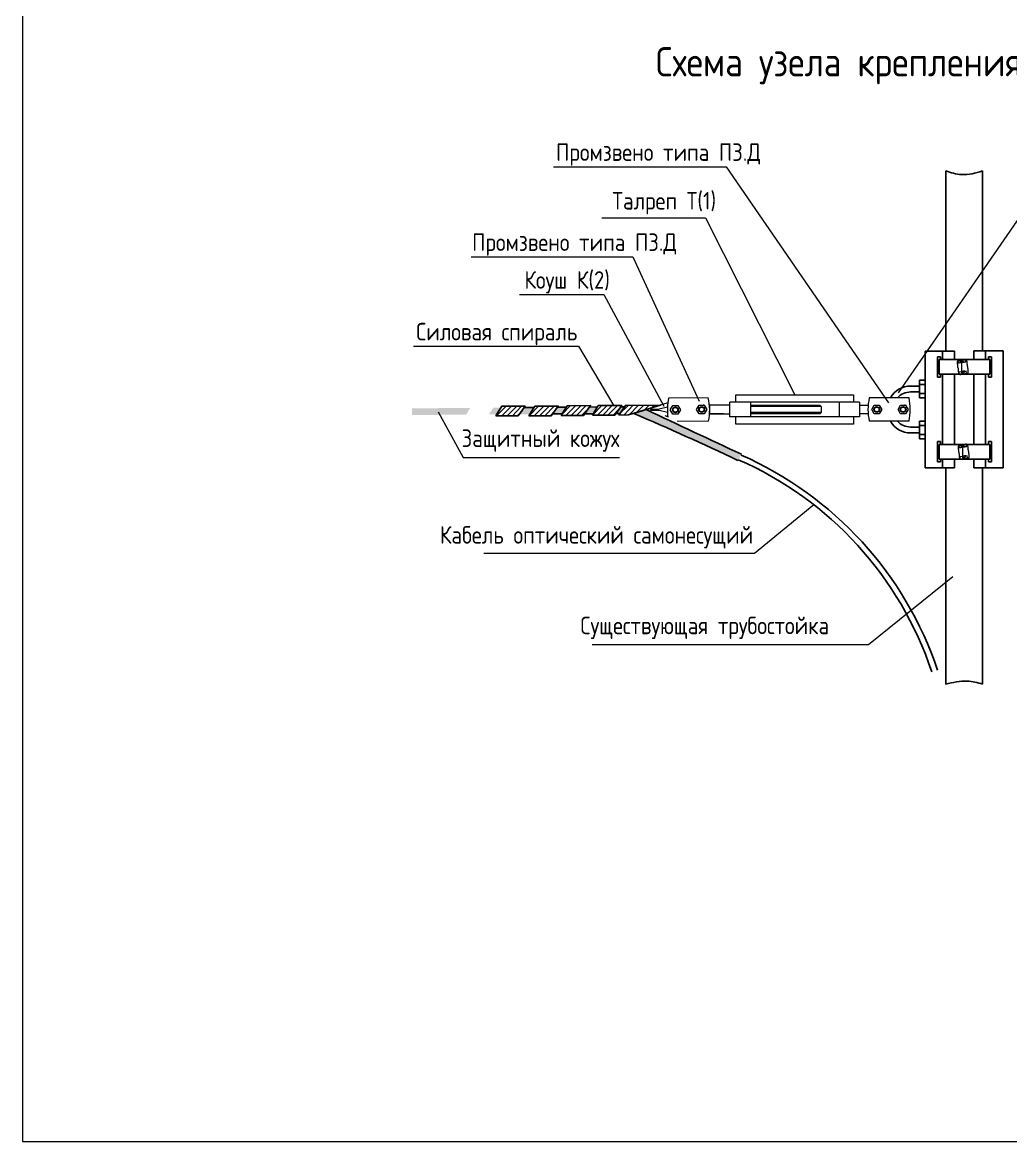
# Model space of a CAD drawing. Header units: millimetres. Extents: x -2983 to 1969, y -817 to 3427.
# Drawn here: x -2387.2 to -2252, y 2658 to 2811.1 of the extents above; entities that cross this region are included whole.
import ezdxf
from ezdxf.enums import TextEntityAlignment as Align

# ---------------------------------------------------------------- set-up
doc = ezdxf.new("R2010")
doc.units = ezdxf.units.MM
doc.layers.add('ВЭ', color=1, linetype='Continuous')
doc.styles.add('мой', font='GOST_Common.ttf', dxfattribs={"width": 0.9, "height": 3})
pattern_1 = [(45.43067765710001, (-2612.615390467131, 2720.823371389998), (-0.3619001626589191, 0.3565000312306409), [])]

# ---------------------------------------------------------------- blocks, each defined once
blk = doc.blocks.new('*U3')
at = {"layer": 'ВЭ', "color": 250, "linetype": 'ByBlock', "lineweight": 18}
blk.add_lwpolyline([(-105, -148.5), (105, -148.5), (105, 148.5), (-105, 148.5), (-105, -148.5)], dxfattribs=at)
blk = doc.blocks.new('*U4')
at = {"layer": 'Defpoints', "color": 0, "linetype": 'ByBlock', "lineweight": -2, "transparency": 16777216}
blk.add_blockref('*U3', (0, 0), dxfattribs=at)

msp = doc.modelspace()

# ---------------------------------------------------------------- hatches: boundary and pattern name
h = msp.add_hatch(color=8)
h.paths.add_polyline_path([(-2333.868602633042, 2757.393786877008), (-2326.466816851919, 2757.449425247322), (-2325.902967070752, 2758.366857260042), (-2333.875466616349, 2758.306928900162)])
h.paths.add_polyline_path([(-2317.725162226946, 2757.515135257253), (-2317.161312445781, 2758.432567269973), (-2318.446953208969, 2758.422903256586), (-2319.112263214928, 2757.504708579055)])
h.paths.add_polyline_path([(-2313.316401354589, 2757.548275404415), (-2312.752551573422, 2758.465707417135), (-2313.975415589744, 2758.456515289316), (-2314.640725595703, 2757.538320611785)])
h.paths.add_polyline_path([(-2322.196699846171, 2757.481523224524), (-2321.632850065006, 2758.398955237243), (-2322.717070214715, 2758.390805279385), (-2323.382380220674, 2757.472610601853)])
h.paths.add_polyline_path([(-2309.056496631288, 2757.580296617066), (-2308.492646850121, 2758.497728629786), (-2309.568779075417, 2758.489639467923), (-2310.234089081378, 2757.571444790391)])
h.paths.add_polyline_path([(-2305.439413164707, 2757.607485816446), (-2304.800843383354, 2758.525479490792), (-2305.309343421256, 2758.521657154636), (-2305.974653427217, 2757.603462477104)])
h = msp.add_hatch()
h.set_pattern_fill('ANSI31', color=256, scale=0.16, angle=0.4306776570999999, style=0)
h.set_pattern_definition([(45.43067765710001, (-2617.086928086356, 2720.789759357268), (-0.3619001626589191, 0.3565000312306409), [])])
h.paths.add_polyline_path([(-2322.34400013092, 2757.241853012305), (-2319.286068999018, 2757.264839128054), (-2318.325498042989, 2758.590523592914), (-2321.529916893785, 2758.566436345872)])
h = msp.add_hatch()
h.set_pattern_fill('ANSI31', color=256, scale=0.16, angle=0.4306776570999999, style=0)
h.set_pattern_definition(pattern_1)
h.paths.add_polyline_path([(-2317.872462511695, 2757.275465045036), (-2314.814531379793, 2757.298451160784), (-2313.853960423764, 2758.624135625644), (-2317.058379274559, 2758.600048378602)])
h = msp.add_hatch()
h.set_pattern_fill('ANSI31', color=256, scale=0.16, angle=0.4306776570999999, style=0)
h.set_pattern_definition(pattern_1)
h.paths.add_polyline_path([(-2313.451895842391, 2757.32781423761), (-2310.39396471049, 2757.350800353358), (-2309.433393754459, 2758.676484818219), (-2312.637812605256, 2758.652397571177)])
h = msp.add_hatch()
h.set_pattern_fill('ANSI31', color=256, scale=0.16, angle=0.4306776570999999, style=0)
h.set_pattern_definition(pattern_1)
h.paths.add_polyline_path([(-2309.189384338623, 2757.36407690593), (-2306.13145320672, 2757.387063021678), (-2305.170882250691, 2758.712747486539), (-2308.375301101488, 2758.688660239497)])
h = msp.add_hatch()
h.set_pattern_fill('ANSI31', color=256, scale=0.16, angle=0.4306776570999999, style=0)
h.set_pattern_definition(pattern_1)
h.paths.add_polyline_path([(-2305.439413164707, 2757.607485816446), (-2303.527515055782, 2757.621857334095), (-2300.486008228842, 2758.557913609162), (-2304.800843383354, 2758.525479490792)])
h.paths.add_polyline_path([(-2300.486008228842, 2758.557913609162), (-2299.853024218733, 2758.752721212233), (-2304.667947261815, 2758.716527990864), (-2304.800843383354, 2758.525479490792)])
h.paths.add_polyline_path([(-2305.589910827476, 2757.391133733306), (-2304.244335178059, 2757.401248270321), (-2303.527515055782, 2757.621857334095), (-2305.439413164707, 2757.607485816446)])
h = msp.add_hatch(color=8)
edge = h.paths.add_edge_path()
edge.add_arc((-2467.829536009409, 2375.194368589987), 416.2282285436303, 64.60143450348693, 66.75022699707768, ccw=False)
edge.add_line((-2289.304039010008, 2751.192487146031), (-2288.779430234622, 2752.033515319309))
edge.add_arc((-1842.971961342021, 3720.047245938239), 1065.736778940844, 244.4977462287653, 245.2721156489759, ccw=False)
edge.add_line((-2301.821308356354, 2758.146960705032), (-2303.527515055784, 2757.621857334093))

# ---------------------------------------------------------------- linework, layer by layer
at = {"lineweight": 15}
for p, q in [((-2245.775804595099, 2791.723102582812), (-2267.362744726816, 2760.429644165345)), ((-2314.522036291141, 2791.361274511452), (-2290.886502281482, 2791.361274511452)), ((-2290.886502281482, 2791.361274511452), (-2268.671208950002, 2759.055186133196)), ((-2307.902449651031, 2784.384303206371), (-2293.694364657601, 2784.384303206371)), ((-2293.694364657601, 2784.384303206371), (-2281.510021361685, 2760.152402147475)), ((-2325.77502188929, 2779.041718386321), (-2303.669269337558, 2779.041718386321)), ((-2303.669269337558, 2779.041718386321), (-2294.591500354564, 2759.302820327394)), ((-2319.143456918485, 2773.877637562527), (-2307.641466246284, 2773.877637562527)), ((-2307.641466246284, 2773.877637562527), (-2299.433681392859, 2758.614835415188)), ((-2333.658866217361, 2766.80243772009), (-2311.087518767675, 2766.80243772009)), ((-2311.087518767675, 2766.80243772009), (-2306.235603179858, 2758.664441194698))]:
    msp.add_line(p, q, dxfattribs=at)
for p, q in [((-2260.848885694076, 2790.784513798168), (-2260.848885694076, 2766.152402147475)), ((-2255.803761831389, 2790.784513798168), (-2255.803761831389, 2766.170832585786)), ((-2255.803761831389, 2783.140085531707), (-2255.803761831389, 2782.740085531707)), ((-2255.803761831389, 2780.740085531707), (-2255.803761831389, 2780.340085531707)), ((-2255.803761831389, 2771.140085531707), (-2255.803761831389, 2771.540085531707)), ((-2255.803761831389, 2768.740085531707), (-2255.803761831389, 2769.140085531707)), ((-2259.648885694077, 2766.152402147475), (-2263.648885694077, 2766.152402147475)), ((-2263.648885694077, 2766.152402147475), (-2263.648885694077, 2750.152402147475)), ((-2261.58240699456, 2765.370832585786), (-2261.98240699456, 2765.370832585786)), ((-2261.98240699456, 2765.370832585786), (-2261.98240699456, 2762.570832585786)), ((-2261.58240699456, 2765.370832585786), (-2261.58240699456, 2764.970832585786)), ((-2261.297320722223, 2764.970832585786), (-2261.297320722223, 2766.170832585786)), ((-2259.648885694077, 2764.952402147475), (-2259.648885694077, 2766.152402147475)), ((-2257.00376183139, 2764.970832585786), (-2257.00376183139, 2766.170832585786)), ((-2257.00376183139, 2766.170832585786), (-2253.00376183139, 2766.170832585786)), ((-2255.40376183139, 2764.970832585786), (-2255.40376183139, 2766.170832585786)), ((-2254.60376183139, 2765.370832585786), (-2255.00376183139, 2765.370832585786)), ((-2255.00376183139, 2765.370832585786), (-2255.00376183139, 2764.970832585786)), ((-2254.60376183139, 2765.370832585786), (-2254.60376183139, 2762.570832585786)), ((-2253.00376183139, 2766.170832585786), (-2253.00376183139, 2750.170832585786)), ((-2254.803761831389, 2764.970832585786), (-2261.760067932381, 2764.970832585786)), ((-2261.760067932381, 2764.970832585786), (-2261.760067932381, 2762.970832585786)), ((-2254.803761831389, 2762.970832585786), (-2254.803761831389, 2764.970832585786)), ((-2261.98240699456, 2762.570832585786), (-2261.58240699456, 2762.570832585786)), ((-2254.803761831389, 2762.970832585786), (-2261.760067932381, 2762.970832585786)), ((-2261.58240699456, 2762.970832585786), (-2261.58240699456, 2762.570832585786)), ((-2261.297320722223, 2753.370832585786), (-2261.297320722223, 2762.970832585786)), ((-2259.648885694077, 2753.352402147475), (-2259.648885694077, 2762.952402147475)), ((-2257.00376183139, 2753.370832585786), (-2257.00376183139, 2762.970832585786)), ((-2255.40376183139, 2753.370832585786), (-2255.40376183139, 2762.970832585786)), ((-2255.00376183139, 2762.970832585786), (-2255.00376183139, 2762.570832585786)), ((-2255.00376183139, 2762.570832585786), (-2254.60376183139, 2762.570832585786)), ((-2264.448885694076, 2761.352402147475), (-2265.648885694077, 2761.352402147475)), ((-2264.448885694076, 2759.752402147475), (-2264.448885694076, 2762.152402147475)), ((-2264.448885694076, 2762.152402147475), (-2263.648885694077, 2762.152402147475)), ((-2264.448885694076, 2761.552402147475), (-2263.648885694077, 2761.552402147475)), ((-2264.448885694076, 2760.552402147475), (-2265.648885694077, 2760.552402147475)), ((-2264.448885694076, 2760.352402147475), (-2263.648885694077, 2760.352402147475)), ((-2264.448885694076, 2759.752402147475), (-2263.648885694077, 2759.752402147475)), ((-2318.446953208969, 2758.422903256586), (-2317.161312445781, 2758.432567269973)), ((-2313.975415589744, 2758.456515289316), (-2312.752551573422, 2758.465707417135)), ((-2309.568779075417, 2758.489639467923), (-2308.492646850121, 2758.497728629786)), ((-2305.309343421256, 2758.521657154636), (-2304.800843383354, 2758.525479490792)), ((-2303.527515055782, 2757.621857334095), (-2301.821308356352, 2758.146960705034)), ((-2313.316401354589, 2757.548275404415), (-2314.640725595703, 2757.538320611785)), ((-2309.056496631288, 2757.580296617066), (-2310.234089081378, 2757.571444790391)), ((-2305.974653427217, 2757.603462477104), (-2305.439413164707, 2757.607485816446)), ((-2264.448885694076, 2754.152402147475), (-2264.448885694076, 2756.552402147475)), ((-2264.448885694076, 2756.552402147475), (-2263.648885694077, 2756.552402147475)), ((-2264.448885694076, 2755.752402147475), (-2265.648885694077, 2755.752402147475)), ((-2264.448885694076, 2754.952402147475), (-2265.648885694077, 2754.952402147475)), ((-2264.448885694076, 2755.952402147475), (-2263.648885694077, 2755.952402147475)), ((-2264.448885694076, 2754.752402147475), (-2263.648885694077, 2754.752402147475)), ((-2264.448885694076, 2754.152402147475), (-2263.648885694077, 2754.152402147475)), ((-2261.98240699456, 2750.970832585786), (-2261.98240699456, 2753.770832585786)), ((-2261.98240699456, 2753.770832585786), (-2261.58240699456, 2753.770832585786)), ((-2254.803761831389, 2753.370832585786), (-2261.740041568025, 2753.370832585786)), ((-2261.740041568025, 2753.370832585786), (-2261.740041568025, 2751.370832585786)), ((-2261.58240699456, 2753.370832585786), (-2261.58240699456, 2753.770832585786)), ((-2255.00376183139, 2753.370832585786), (-2255.00376183139, 2753.770832585786)), ((-2255.00376183139, 2753.770832585786), (-2254.60376183139, 2753.770832585786)), ((-2254.803761831389, 2753.370832585786), (-2254.803761831389, 2751.370832585786)), ((-2254.60376183139, 2750.970832585786), (-2254.60376183139, 2753.770832585786)), ((-2263.648885694077, 2750.152402147475), (-2259.648885694077, 2750.152402147475)), ((-2261.58240699456, 2750.970832585786), (-2261.98240699456, 2750.970832585786)), ((-2254.803761831389, 2751.370832585786), (-2261.740041568025, 2751.370832585786)), ((-2261.58240699456, 2750.970832585786), (-2261.58240699456, 2751.370832585786)), ((-2261.297320722223, 2750.170832585786), (-2261.297320722223, 2751.370832585786)), ((-2260.848885694076, 2750.152402147475), (-2260.848885694076, 2720.584259329478)), ((-2259.654406284219, 2750.152402147475), (-2259.654406284219, 2751.352402147475)), ((-2257.00376183139, 2750.170832585786), (-2257.00376183139, 2751.370832585786)), ((-2253.00376183139, 2750.170832585786), (-2257.00376183139, 2750.170832585786)), ((-2255.803761831389, 2750.170832585786), (-2255.803761831389, 2720.584259329478)), ((-2255.40376183139, 2750.170832585786), (-2255.40376183139, 2751.370832585786)), ((-2255.00376183139, 2750.970832585786), (-2255.00376183139, 2751.370832585786)), ((-2254.60376183139, 2750.970832585786), (-2255.00376183139, 2750.970832585786))]:
    msp.add_line(p, q)
at = {"lineweight": 20}
for p, q in [((-2293.328425196075, 2759.751248232177), (-2298.768271512917, 2759.710357534611)), ((-2289.571157029294, 2759.152402147475), (-2289.571157029294, 2760.152402147475)), ((-2289.571157029294, 2760.152402147475), (-2273.448885694076, 2760.152402147475)), ((-2273.448885694076, 2760.152402147475), (-2273.448885694076, 2759.152402147475)), ((-2265.872932418518, 2759.752402147476), (-2271.312932418517, 2759.752402147476)), ((-2298.876823748083, 2759.056780073689), (-2301.215064520674, 2758.328484146266)), ((-2300.033203797201, 2758.180806242378), (-2301.190672749514, 2758.172105681716)), ((-2300.032001129625, 2758.020810762471), (-2301.180246692985, 2758.012179532961)), ((-2298.923814754794, 2758.478690821573), (-2300.033203797201, 2758.180806242378)), ((-2298.918259373942, 2757.739637201167), (-2300.032001129625, 2758.020810762471)), ((-2293.894482157969, 2758.74696499588), (-2294.040888183311, 2758.745864478668)), ((-2291.240967284936, 2758.766911161239), (-2293.171157029295, 2758.752402147475)), ((-2290.371157029293, 2758.752402147475), (-2293.171157029295, 2758.752402147475)), ((-2293.171157029295, 2758.752402147475), (-2293.171157029295, 2757.552402147475)), ((-2272.648885694077, 2759.152402147475), (-2290.371157029293, 2759.152402147475)), ((-2290.371157029293, 2757.152402147475), (-2290.371157029293, 2759.152402147475)), ((-2287.571157029294, 2759.152402147475), (-2287.571157029294, 2757.152402147475)), ((-2287.571157029294, 2758.752402147475), (-2278.070958453468, 2758.752402147475)), ((-2277.870958453467, 2758.552402147475), (-2287.571157029294, 2758.552402147475)), ((-2277.870958453467, 2757.752402147475), (-2287.571157029294, 2757.752402147475)), ((-2277.870958453467, 2758.552402147475), (-2278.070958453468, 2758.752402147475)), ((-2277.870958453467, 2757.752402147475), (-2278.070958453468, 2757.552402147475)), ((-2277.870958453467, 2758.552402147475), (-2277.870958453467, 2757.752402147475)), ((-2275.448885694076, 2759.152402147475), (-2275.448885694076, 2757.152402147475)), ((-2272.648885694077, 2759.152402147475), (-2272.648885694077, 2757.152402147475)), ((-2272.648885694077, 2758.752402147475), (-2271.462688143637, 2758.752402147475)), ((-2266.334190917726, 2758.752402147475), (-2266.480601079241, 2758.752402147475)), ((-2298.86268725583, 2757.16308467145), (-2299.224780184885, 2757.270240416026)), ((-2293.304371844565, 2756.551338634035), (-2297.585263785132, 2756.519159662891)), ((-2293.885462151152, 2757.546998896577), (-2294.031868176494, 2757.545898379365)), ((-2293.171157029295, 2757.552402147475), (-2290.371157029293, 2757.552402147475)), ((-2291.231947278119, 2757.566945061936), (-2293.162137022479, 2757.552436048172)), ((-2272.648885694077, 2757.152402147475), (-2290.371157029293, 2757.152402147475)), ((-2289.571157029294, 2756.152402147475), (-2289.571157029294, 2757.152402147475)), ((-2278.070958453468, 2757.552402147475), (-2287.571157029294, 2757.552402147475)), ((-2273.448885694076, 2757.152402147475), (-2273.448885694076, 2756.152402147475)), ((-2271.462688143637, 2757.552402147475), (-2272.648885694077, 2757.552402147475)), ((-2265.872932418518, 2756.552402147476), (-2271.312932418517, 2756.552402147476)), ((-2266.334190917726, 2757.552402147475), (-2266.480601079241, 2757.552402147475)), ((-2273.448885694076, 2756.152402147475), (-2289.571157029294, 2756.152402147475))]:
    msp.add_line(p, q, dxfattribs=at)
at = {"lineweight": 18}
for points in [[(-2259.178741156714, 2763.907166342217), (-2259.178741156714, 2763.907166342217), (-2259.18243276544, 2763.94978764297), (-2259.186124374167, 2763.992408943724), (-2259.189815982893, 2764.035030244476), (-2259.193843192413, 2764.077315944436), (-2259.197534801139, 2764.119937245189), (-2259.20156201066, 2764.162558545941), (-2259.205253619387, 2764.205179846695), (-2259.209280828908, 2764.247465546654), (-2259.212972437635, 2764.290086847407), (-2259.216887780222, 2764.33270814816), (-2259.220579388949, 2764.375329448913), (-2259.224606598468, 2764.417727015804), (-2259.228298207197, 2764.460348316557), (-2259.232325416716, 2764.502969617311), (-2259.236017025442, 2764.545590918063), (-2259.240044234962, 2764.587876618022), (-2259.240044234962, 2764.587876618022), (-2259.240156101891, 2764.627924979361), (-2259.237695029408, 2764.665064800489), (-2259.232101682853, 2764.699631682201), (-2259.224047263814, 2764.731178156775), (-2259.213084304564, 2764.760375425795), (-2259.199660272831, 2764.786887888468), (-2259.183663301682, 2764.811051145588), (-2259.165428991912, 2764.832753330223), (-2259.144509875795, 2764.852330043167), (-2259.121577154917, 2764.86966941749), (-2259.096407095417, 2764.88488332012), (-2259.069335298088, 2764.89797175106), (-2259.039914295207, 2764.909382178033), (-2259.008703421426, 2764.918555266384), (-2258.975702676748, 2764.9261622177), (-2258.941023928105, 2764.931755564255), (-2258.613253819952, 2764.959722297033)], [(-2258.104147416469, 2764.880073042083), (-2258.104147416469, 2764.880073042083), (-2258.192634158978, 2764.883429050016), (-2258.280002232174, 2764.8858901225), (-2258.365580434473, 2764.887568126467), (-2258.449145032012, 2764.888127461122), (-2258.530136690138, 2764.887568126467), (-2258.608331674984, 2764.885554521707), (-2258.683170651896, 2764.881974779912), (-2258.754541753943, 2764.876493300287), (-2258.82166191261, 2764.869333816696), (-2258.884419260962, 2764.859825127552), (-2258.942366331278, 2764.848079099785), (-2258.995167522763, 2764.833648265671), (-2259.042263500759, 2764.816756359074), (-2259.083542398338, 2764.796732178405), (-2259.118444880844, 2764.773799457528), (-2259.146747214417, 2764.747286994855), (-2259.146747214417, 2764.747286994855), (-2259.156815238216, 2764.722788136942), (-2259.166100193498, 2764.700974085375), (-2259.17426647947, 2764.681956707086), (-2259.181649696923, 2764.665064800489), (-2259.187690511203, 2764.650298365582), (-2259.192836390034, 2764.637098067711), (-2259.196751732622, 2764.625240173013), (-2259.199436538968, 2764.614165346833), (-2259.20055520828, 2764.603985456103), (-2259.20055520828, 2764.593917432303), (-2259.198877204314, 2764.584073142365), (-2259.195968664105, 2764.573669517772), (-2259.191270252998, 2764.562818425454), (-2259.185117571787, 2764.550736796894), (-2259.177286886609, 2764.537312765161), (-2259.167778197464, 2764.52209886253), (-2259.167778197464, 2764.52209886253), (-2259.155808435836, 2764.524448068083), (-2259.131085844062, 2764.528363410672), (-2259.094505357588, 2764.53418049109), (-2259.047521246522, 2764.54122810775), (-2258.99102844631, 2764.549841861445), (-2258.92648122706, 2764.559574284452), (-2258.85499825808, 2764.570425376769), (-2258.777810075614, 2764.581835803743), (-2258.695811615112, 2764.594253033096), (-2258.610457146674, 2764.607117730174), (-2258.522865339614, 2764.620318028044), (-2258.434378597106, 2764.633630192847), (-2258.345779987668, 2764.647166091511), (-2258.258747515264, 2764.660478256313), (-2258.174176115345, 2764.673454820322), (-2258.093520058014, 2764.685872049675), (-2258.093520058014, 2764.685872049675), (-2258.09407939267, 2764.699743549133), (-2258.094750594256, 2764.712831980073), (-2258.095421795842, 2764.725472943288), (-2258.096092997429, 2764.737442704917), (-2258.096764199016, 2764.749300599614), (-2258.097435400602, 2764.760711026588), (-2258.09810660219, 2764.77200958663), (-2258.098777803775, 2764.78308441281), (-2258.099449005363, 2764.794494839784), (-2258.10012020695, 2764.805681532894), (-2258.100791408536, 2764.817091959867), (-2258.101462610123, 2764.828726120703), (-2258.102133811709, 2764.840919616194), (-2258.102805013296, 2764.853448712478), (-2258.103476214884, 2764.866537143419), (-2258.104147416469, 2764.880073042083)], [(-2258.104147416469, 2764.880073042083), (-2258.104147416469, 2764.880073042083), (-2258.192634158978, 2764.883429050016), (-2258.280002232174, 2764.8858901225), (-2258.365580434473, 2764.887568126467), (-2258.449145032012, 2764.888127461122), (-2258.530136690138, 2764.887568126467), (-2258.608331674984, 2764.885554521707), (-2258.683170651896, 2764.881974779912), (-2258.754541753943, 2764.876493300287), (-2258.82166191261, 2764.869333816696), (-2258.884419260962, 2764.859825127552), (-2258.942366331278, 2764.848079099785), (-2258.995167522763, 2764.833648265671), (-2259.042263500759, 2764.816756359074), (-2259.083542398338, 2764.796732178405), (-2259.118444880844, 2764.773799457528), (-2259.146747214417, 2764.747286994855), (-2259.146747214417, 2764.747286994855), (-2259.156815238216, 2764.722788136942), (-2259.166100193498, 2764.700974085375), (-2259.17426647947, 2764.681956707086), (-2259.181649696923, 2764.665064800489), (-2259.187690511203, 2764.650298365582), (-2259.192836390034, 2764.637098067711), (-2259.196751732622, 2764.625240173013), (-2259.199436538968, 2764.614165346833), (-2259.20055520828, 2764.603985456103), (-2259.20055520828, 2764.593917432303), (-2259.198877204314, 2764.584073142365), (-2259.195968664105, 2764.573669517772), (-2259.191270252998, 2764.562818425454), (-2259.185117571787, 2764.550736796894), (-2259.177286886609, 2764.537312765161), (-2259.167778197464, 2764.52209886253), (-2259.167778197464, 2764.52209886253), (-2259.155808435836, 2764.524448068083), (-2259.131085844062, 2764.528363410672), (-2259.094505357588, 2764.53418049109), (-2259.047521246522, 2764.54122810775), (-2258.99102844631, 2764.549841861445), (-2258.92648122706, 2764.559574284452), (-2258.85499825808, 2764.570425376769), (-2258.777810075614, 2764.581835803743), (-2258.695811615112, 2764.594253033096), (-2258.610457146674, 2764.607117730174), (-2258.522865339614, 2764.620318028044), (-2258.434378597106, 2764.633630192847), (-2258.345779987668, 2764.647166091511), (-2258.258747515264, 2764.660478256313), (-2258.174176115345, 2764.673454820322), (-2258.093520058014, 2764.685872049675), (-2258.093520058014, 2764.685872049675), (-2258.09407939267, 2764.699743549133), (-2258.094750594256, 2764.712831980073), (-2258.095421795842, 2764.725472943288), (-2258.096092997429, 2764.737442704917), (-2258.096764199016, 2764.749300599614), (-2258.097435400602, 2764.760711026588), (-2258.09810660219, 2764.77200958663), (-2258.098777803775, 2764.78308441281), (-2258.099449005363, 2764.794494839784), (-2258.10012020695, 2764.805681532894), (-2258.100791408536, 2764.817091959867), (-2258.101462610123, 2764.828726120703), (-2258.102133811709, 2764.840919616194), (-2258.102805013296, 2764.853448712478), (-2258.103476214884, 2764.866537143419), (-2258.104147416469, 2764.880073042083)], [(-2259.178741156714, 2763.907166342217), (-2259.178741156714, 2763.907166342217), (-2259.174713947193, 2763.864880642258), (-2259.171022338466, 2763.822259341504), (-2259.166995128947, 2763.779638040752), (-2259.16330352022, 2763.737016739999), (-2259.159276310701, 2763.694619173108), (-2259.155584701974, 2763.651997872355), (-2259.151557492455, 2763.609376571602), (-2259.147865883727, 2763.566755270849), (-2259.143838674207, 2763.524469570889), (-2259.140147065481, 2763.481848270137), (-2259.13611985596, 2763.439226969384), (-2259.132428247233, 2763.39660566863), (-2259.128401037714, 2763.354096234809), (-2259.124709428987, 2763.311474934056), (-2259.120905953329, 2763.268853633303), (-2259.117214344603, 2763.226232332549), (-2259.117214344603, 2763.226232332549), (-2259.110278594874, 2763.18696703973), (-2259.101105506524, 2763.150945887913), (-2259.089471345688, 2763.118057010166), (-2259.075935447024, 2763.088076672629), (-2259.059938475874, 2763.061340476093), (-2259.042039766898, 2763.037289085904), (-2259.021903719297, 2763.016258102856), (-2259.000089667731, 2762.997800059223), (-2258.976038277541, 2762.982138688867), (-2258.950308883387, 2762.968938390996), (-2258.922789618334, 2762.958311032541), (-2258.893704216244, 2762.949809145776), (-2258.862717076327, 2762.943768331496), (-2258.830387533236, 2762.939741121977), (-2258.79649185311, 2762.937839384148), (-2258.761253769811, 2762.937839384148), (-2258.43370739552, 2762.966029850787)], [(-2258.889453272864, 2764.768317977903), (-2258.889453272864, 2764.768317977903), (-2258.86696801971, 2764.770331582663), (-2258.844818367349, 2764.772345187423), (-2258.822333114197, 2764.774358792184), (-2258.800183461836, 2764.77603679615), (-2258.777698208684, 2764.77805040091), (-2258.755548556323, 2764.779840271808), (-2258.733287037033, 2764.781853876568), (-2258.711137384674, 2764.783531880534), (-2258.68865213152, 2764.785545485295), (-2258.666502479159, 2764.787223489261), (-2258.644017226007, 2764.789237094021), (-2258.621867573646, 2764.790915097988), (-2258.599382320494, 2764.792928702748), (-2258.577232668134, 2764.794606706714), (-2258.555083015773, 2764.796620311474), (-2258.532933363414, 2764.798298315441), (-2258.532933363414, 2764.798298315441), (-2258.53047229093, 2764.786664154606), (-2258.526109480618, 2764.774918126838), (-2258.519844932475, 2764.763507699866), (-2258.512126114228, 2764.752097272892), (-2258.503064892807, 2764.741022446713), (-2258.493220602871, 2764.72972388667), (-2258.482593244416, 2764.71864906049), (-2258.471854019029, 2764.707350500449), (-2258.460891059781, 2764.696275674268), (-2258.450375568255, 2764.685200848089), (-2258.440419411388, 2764.674014154978), (-2258.431470056898, 2764.662603728004), (-2258.423639371721, 2764.651305167962), (-2258.417486690508, 2764.639782874058), (-2258.413123880196, 2764.628036846291), (-2258.410998408505, 2764.616067084663), (-2258.410998408505, 2764.616067084663), (-2258.433148060864, 2764.614389080696), (-2258.455297713225, 2764.612375475936), (-2258.477447365584, 2764.610697471969), (-2258.499932618738, 2764.608683867209), (-2258.522082271097, 2764.607005863243), (-2258.544455657319, 2764.604992258483), (-2258.566605309678, 2764.603090520654), (-2258.589090562832, 2764.601076915894), (-2258.611240215191, 2764.599398911927), (-2258.63338986755, 2764.597385307167), (-2258.655539519911, 2764.595371702407), (-2258.678024773065, 2764.593358097647), (-2258.700174425424, 2764.59168009368), (-2258.722659678576, 2764.589666488921), (-2258.744809330937, 2764.587652884161), (-2258.76729458409, 2764.585639279401), (-2258.76729458409, 2764.585639279401), (-2258.769420055781, 2764.597609041029), (-2258.773782866095, 2764.609355068796), (-2258.779935547306, 2764.6208773627), (-2258.787878099415, 2764.632287789674), (-2258.796827453903, 2764.643698216647), (-2258.806783610772, 2764.654884909757), (-2258.817299102296, 2764.666071602868), (-2258.828262061546, 2764.677146429049), (-2258.839001286932, 2764.688556856022), (-2258.849628645387, 2764.699631682201), (-2258.859472935325, 2764.710930242244), (-2258.868646023678, 2764.722005068424), (-2258.876364841924, 2764.733527362328), (-2258.882629390065, 2764.744937789302), (-2258.886992200379, 2764.756683817068), (-2258.889453272864, 2764.768317977903)], [(-2258.690218268556, 2764.651640768755), (-2258.690218268556, 2763.394480196939)], [(-2257.868220058758, 2764.018473938672), (-2257.868220058758, 2764.018473938672), (-2257.871911667485, 2764.061095239425), (-2257.875603276211, 2764.103716540178), (-2257.879294884938, 2764.146337840931), (-2257.883322094457, 2764.18862354089), (-2257.887013703184, 2764.231244841643), (-2257.891040912705, 2764.273866142396), (-2257.894732521431, 2764.316487443149), (-2257.898759730952, 2764.358773143109), (-2257.902451339679, 2764.401394443862), (-2257.906478549198, 2764.444015744615), (-2257.910170157925, 2764.486637045368), (-2257.914197367444, 2764.528922745328), (-2257.917888976171, 2764.57154404608), (-2257.92191618569, 2764.613941612972), (-2257.925607794416, 2764.656562913725), (-2257.929635003936, 2764.698848613684), (-2257.929635003936, 2764.698848613684), (-2257.936235152873, 2764.738449507297), (-2257.945408241224, 2764.774470659114), (-2257.95693053513, 2764.807583270723), (-2257.970690167654, 2764.837339874398), (-2257.986463404942, 2764.864299804796), (-2258.00447398085, 2764.888127461122), (-2258.024498161519, 2764.909270311102), (-2258.046647813878, 2764.927504620873), (-2258.070475470205, 2764.943389725091), (-2258.096204864361, 2764.95647815603), (-2258.123724129414, 2764.967217381417), (-2258.153033265365, 2764.975495534319), (-2258.18379667142, 2764.98164821553), (-2258.216349948371, 2764.985563558119), (-2258.250245628499, 2764.987577162879), (-2258.285707445662, 2764.987241562086), (-2258.613253819952, 2764.959722297033)], [(-2257.868220058758, 2764.018473938672), (-2257.868220058758, 2764.018473938672), (-2257.864192849239, 2763.976188238712), (-2257.860501240511, 2763.933566937959), (-2257.856474030991, 2763.890945637206), (-2257.852782422265, 2763.848324336453), (-2257.848755212745, 2763.805926769563), (-2257.845063604019, 2763.763305468809), (-2257.841260128361, 2763.720684168057), (-2257.837568519634, 2763.678062867304), (-2257.833541310115, 2763.635777167344), (-2257.829849701388, 2763.593155866591), (-2257.825822491867, 2763.550534565838), (-2257.822130883141, 2763.507913265085), (-2257.81810367362, 2763.465627565125), (-2257.814412064893, 2763.423006264372), (-2257.810720456167, 2763.38038496362), (-2257.80702884744, 2763.337763662867), (-2257.80702884744, 2763.337763662867), (-2257.806581379716, 2763.298050902322), (-2257.809042452201, 2763.260799214263), (-2257.814412064893, 2763.226567933344), (-2257.822690217797, 2763.194685857977), (-2257.833429443183, 2763.165712322819), (-2257.846965341848, 2763.139087993215), (-2257.862850446064, 2763.114924736095), (-2257.881420356628, 2763.092998817598), (-2257.902003871953, 2763.073645838515), (-2257.924936592831, 2763.056194597262), (-2257.950106652331, 2763.041092561562), (-2257.977514050453, 2763.02778039676), (-2258.006711319474, 2763.016593703649), (-2258.038145927115, 2763.007196881436), (-2258.071146671792, 2762.999589930121), (-2258.106161021228, 2762.993660982772), (-2258.43370739552, 2762.966029850787)], [(-2258.053359829745, 2763.413273841365), (-2259.033985347857, 2763.259344944158), (-2259.033985347857, 2763.259344944158), (-2259.042710968483, 2763.235629154763), (-2259.04953485128, 2763.213367635472), (-2259.05445699625, 2763.192560386286), (-2259.057589270321, 2763.173095540273), (-2259.058819806564, 2763.154973097433), (-2259.058596072701, 2763.13763372311), (-2259.056918068735, 2763.121189284238), (-2259.053897661594, 2763.105416046951), (-2259.04953485128, 2763.090425878182), (-2259.044053371656, 2763.075771310207), (-2259.037565089652, 2763.061564209956), (-2259.030293739131, 2763.047357109705), (-2259.022127453159, 2763.033373743316), (-2259.013401832533, 2763.019166643065), (-2259.00411687725, 2763.004735808951), (-2258.994496321174, 2762.989745640183), (-2258.994496321174, 2762.989745640183), (-2258.916189469398, 2762.989521906321), (-2258.838330085345, 2762.990304974838), (-2258.761141902879, 2762.992318579599), (-2258.685184256655, 2762.995227119807), (-2258.610457146674, 2762.999366196259), (-2258.537743641452, 2763.004735808951), (-2258.467267474854, 2763.011224090956), (-2258.399587981531, 2763.018831042272), (-2258.334817028418, 2763.027892263692), (-2258.273737684031, 2763.037960287492), (-2258.216461815303, 2763.049258847534), (-2258.16366062382, 2763.061676076887), (-2258.115445976512, 2763.075547576344), (-2258.072489074965, 2763.090649612044), (-2258.035013653044, 2763.107094050917), (-2258.003690912333, 2763.124545292171), (-2258.053359829745, 2763.413273841365)], [(-2258.053359829745, 2763.413273841365), (-2259.033985347857, 2763.259344944158), (-2259.033985347857, 2763.259344944158), (-2259.042710968483, 2763.235629154763), (-2259.04953485128, 2763.213367635472), (-2259.05445699625, 2763.192560386286), (-2259.057589270321, 2763.173095540273), (-2259.058819806564, 2763.154973097433), (-2259.058596072701, 2763.13763372311), (-2259.056918068735, 2763.121189284238), (-2259.053897661594, 2763.105416046951), (-2259.04953485128, 2763.090425878182), (-2259.044053371656, 2763.075771310207), (-2259.037565089652, 2763.061564209956), (-2259.030293739131, 2763.047357109705), (-2259.022127453159, 2763.033373743316), (-2259.013401832533, 2763.019166643065), (-2259.00411687725, 2763.004735808951), (-2258.994496321174, 2762.989745640183), (-2258.994496321174, 2762.989745640183), (-2258.916189469398, 2762.989521906321), (-2258.838330085345, 2762.990304974838), (-2258.761141902879, 2762.992318579599), (-2258.685184256655, 2762.995227119807), (-2258.610457146674, 2762.999366196259), (-2258.537743641452, 2763.004735808951), (-2258.467267474854, 2763.011224090956), (-2258.399587981531, 2763.018831042272), (-2258.334817028418, 2763.027892263692), (-2258.273737684031, 2763.037960287492), (-2258.216461815303, 2763.049258847534), (-2258.16366062382, 2763.061676076887), (-2258.115445976512, 2763.075547576344), (-2258.072489074965, 2763.090649612044), (-2258.035013653044, 2763.107094050917), (-2258.003690912333, 2763.124545292171), (-2258.053359829745, 2763.413273841365)], [(-2258.679702777031, 2763.164929254302), (-2258.679702777031, 2763.164929254302), (-2258.657217523877, 2763.166942859062), (-2258.635067871518, 2763.168956463821), (-2258.612582618364, 2763.170970068581), (-2258.590432966005, 2763.172648072548), (-2258.567947712851, 2763.174661677308), (-2258.545798060492, 2763.176451548206), (-2258.523648408132, 2763.178465152966), (-2258.501498755772, 2763.180143156932), (-2258.479013502619, 2763.182156761693), (-2258.45686385026, 2763.184170366452), (-2258.434378597106, 2763.186183971212), (-2258.412228944747, 2763.18786197518), (-2258.389743691593, 2763.189875579938), (-2258.367594039234, 2763.191553583905), (-2258.345444386875, 2763.193567188666), (-2258.323294734514, 2763.195245192632), (-2258.323294734514, 2763.195245192632), (-2258.323071000653, 2763.207550555055), (-2258.320833662029, 2763.219744050545), (-2258.316694585578, 2763.23227314683), (-2258.311101239023, 2763.244690376183), (-2258.304165489294, 2763.25744320633), (-2258.296446671048, 2763.270084169545), (-2258.288056651215, 2763.282836999691), (-2258.279442897518, 2763.295477962907), (-2258.270605409961, 2763.308454526915), (-2258.262215390127, 2763.321207357062), (-2258.25438470495, 2763.333960187209), (-2258.247672689083, 2763.346489283493), (-2258.241967475597, 2763.359130246708), (-2258.237940266076, 2763.37143560913), (-2258.235591060525, 2763.383629104621), (-2258.235702927454, 2763.395598866251), (-2258.235702927454, 2763.395598866251), (-2258.257852579815, 2763.393920862284), (-2258.280002232174, 2763.391907257524), (-2258.302151884533, 2763.390229253557), (-2258.324637137687, 2763.388215648797), (-2258.346786790046, 2763.386537644831), (-2258.3692720432, 2763.384524040071), (-2258.391421695559, 2763.382622302242), (-2258.413906948713, 2763.380608697482), (-2258.436056601072, 2763.378930693515), (-2258.458206253433, 2763.376917088755), (-2258.480355905794, 2763.374903483996), (-2258.502841158946, 2763.372889879235), (-2258.524990811306, 2763.371211875268), (-2258.547476064458, 2763.369198270509), (-2258.569625716819, 2763.367184665748), (-2258.592110969971, 2763.365171060989), (-2258.592110969971, 2763.365171060989), (-2258.591999103041, 2763.35320129936), (-2258.594348308593, 2763.341007803869), (-2258.598375518114, 2763.328702441447), (-2258.604080731601, 2763.316061478231), (-2258.610792747467, 2763.303532381947), (-2258.618623432644, 2763.2907795518), (-2258.627013452478, 2763.278026721654), (-2258.635850940037, 2763.265050157645), (-2258.644464693732, 2763.25240919443), (-2258.652854713565, 2763.239656364283), (-2258.660573531811, 2763.227015401068), (-2258.667509281541, 2763.214262570921), (-2258.673102628097, 2763.201845341568), (-2258.677241704548, 2763.189428112215), (-2258.67947904317, 2763.177234616723), (-2258.679702777031, 2763.164929254302)], [(-2259.052730069715, 2752.31796485609), (-2259.052730069715, 2752.31796485609), (-2259.05642167844, 2752.360586156844), (-2259.060113287166, 2752.403207457597), (-2259.063804895894, 2752.445828758349), (-2259.067832105414, 2752.488114458309), (-2259.07152371414, 2752.530735759062), (-2259.075550923661, 2752.573357059815), (-2259.079242532388, 2752.615978360568), (-2259.083269741907, 2752.658264060527), (-2259.086961350636, 2752.700885361281), (-2259.090876693223, 2752.743506662034), (-2259.09456830195, 2752.786127962786), (-2259.098595511469, 2752.828525529677), (-2259.102287120198, 2752.87114683043), (-2259.106314329717, 2752.913768131183), (-2259.110005938443, 2752.956389431936), (-2259.114033147963, 2752.998675131896), (-2259.114033147963, 2752.998675131896), (-2259.114145014893, 2753.038723493234), (-2259.111683942409, 2753.075863314362), (-2259.106090595854, 2753.110430196075), (-2259.098036176815, 2753.141976670648), (-2259.087073217565, 2753.171173939668), (-2259.073649185832, 2753.197686402341), (-2259.057652214683, 2753.221849659461), (-2259.039417904912, 2753.243551844096), (-2259.018498788794, 2753.26312855704), (-2258.995566067918, 2753.280467931362), (-2258.970396008418, 2753.295681833993), (-2258.943324211089, 2753.308770264933), (-2258.913903208208, 2753.320180691906), (-2258.882692334427, 2753.329353780257), (-2258.849691589749, 2753.336960731573), (-2258.815012841106, 2753.342554078129), (-2258.487242732953, 2753.370520810906)], [(-2257.978136329471, 2753.290871555956), (-2257.978136329471, 2753.290871555956), (-2258.066623071979, 2753.294227563889), (-2258.153991145175, 2753.296688636373), (-2258.239569347475, 2753.29836664034), (-2258.323133945013, 2753.298925974995), (-2258.404125603139, 2753.29836664034), (-2258.482320587985, 2753.29635303558), (-2258.557159564897, 2753.292773293785), (-2258.628530666944, 2753.28729181416), (-2258.695650825611, 2753.280132330569), (-2258.758408173963, 2753.270623641425), (-2258.816355244279, 2753.258877613658), (-2258.869156435764, 2753.244446779545), (-2258.91625241376, 2753.227554872947), (-2258.957531311339, 2753.207530692278), (-2258.992433793846, 2753.184597971401), (-2259.020736127416, 2753.158085508728), (-2259.020736127416, 2753.158085508728), (-2259.030804151217, 2753.133586650815), (-2259.040089106499, 2753.111772599248), (-2259.048255392469, 2753.09275522096), (-2259.055638609924, 2753.075863314362), (-2259.061679424202, 2753.061096879455), (-2259.066825303035, 2753.047896581584), (-2259.070740645623, 2753.036038686887), (-2259.073425451969, 2753.024963860707), (-2259.074544121281, 2753.014783969976), (-2259.074544121281, 2753.004715946176), (-2259.072866117313, 2752.994871656238), (-2259.069957577106, 2752.984468031645), (-2259.065259165999, 2752.973616939327), (-2259.059106484788, 2752.961535310767), (-2259.05127579961, 2752.948111279034), (-2259.041767110465, 2752.932897376403), (-2259.041767110465, 2752.932897376403), (-2259.029797348837, 2752.935246581957), (-2259.005074757061, 2752.939161924545), (-2258.968494270589, 2752.944979004963), (-2258.921510159523, 2752.952026621623), (-2258.865017359311, 2752.960640375318), (-2258.800470140061, 2752.970372798325), (-2258.728987171081, 2752.981223890642), (-2258.651798988617, 2752.992634317616), (-2258.569800528113, 2753.005051546969), (-2258.484446059675, 2753.017916244047), (-2258.396854252615, 2753.031116541918), (-2258.308367510107, 2753.04442870672), (-2258.219768900669, 2753.057964605384), (-2258.132736428265, 2753.071276770186), (-2258.048165028346, 2753.084253334195), (-2257.967508971015, 2753.096670563548), (-2257.967508971015, 2753.096670563548), (-2257.968068305671, 2753.110542063006), (-2257.968739507257, 2753.123630493946), (-2257.969410708843, 2753.136271457161), (-2257.97008191043, 2753.14824121879), (-2257.970753112018, 2753.160099113488), (-2257.971424313603, 2753.171509540461), (-2257.972095515191, 2753.182808100503), (-2257.972766716776, 2753.193882926683), (-2257.973437918364, 2753.205293353657), (-2257.974109119951, 2753.216480046767), (-2257.974780321537, 2753.22789047374), (-2257.975451523124, 2753.239524634576), (-2257.97612272471, 2753.251718130067), (-2257.976793926296, 2753.264247226351), (-2257.977465127885, 2753.277335657292), (-2257.978136329471, 2753.290871555956)], [(-2257.978136329471, 2753.290871555956), (-2257.978136329471, 2753.290871555956), (-2258.066623071979, 2753.294227563889), (-2258.153991145175, 2753.296688636373), (-2258.239569347475, 2753.29836664034), (-2258.323133945013, 2753.298925974995), (-2258.404125603139, 2753.29836664034), (-2258.482320587985, 2753.29635303558), (-2258.557159564897, 2753.292773293785), (-2258.628530666944, 2753.28729181416), (-2258.695650825611, 2753.280132330569), (-2258.758408173963, 2753.270623641425), (-2258.816355244279, 2753.258877613658), (-2258.869156435764, 2753.244446779545), (-2258.91625241376, 2753.227554872947), (-2258.957531311339, 2753.207530692278), (-2258.992433793846, 2753.184597971401), (-2259.020736127416, 2753.158085508728), (-2259.020736127416, 2753.158085508728), (-2259.030804151217, 2753.133586650815), (-2259.040089106499, 2753.111772599248), (-2259.048255392469, 2753.09275522096), (-2259.055638609924, 2753.075863314362), (-2259.061679424202, 2753.061096879455), (-2259.066825303035, 2753.047896581584), (-2259.070740645623, 2753.036038686887), (-2259.073425451969, 2753.024963860707), (-2259.074544121281, 2753.014783969976), (-2259.074544121281, 2753.004715946176), (-2259.072866117313, 2752.994871656238), (-2259.069957577106, 2752.984468031645), (-2259.065259165999, 2752.973616939327), (-2259.059106484788, 2752.961535310767), (-2259.05127579961, 2752.948111279034), (-2259.041767110465, 2752.932897376403), (-2259.041767110465, 2752.932897376403), (-2259.029797348837, 2752.935246581957), (-2259.005074757061, 2752.939161924545), (-2258.968494270589, 2752.944979004963), (-2258.921510159523, 2752.952026621623), (-2258.865017359311, 2752.960640375318), (-2258.800470140061, 2752.970372798325), (-2258.728987171081, 2752.981223890642), (-2258.651798988617, 2752.992634317616), (-2258.569800528113, 2753.005051546969), (-2258.484446059675, 2753.017916244047), (-2258.396854252615, 2753.031116541918), (-2258.308367510107, 2753.04442870672), (-2258.219768900669, 2753.057964605384), (-2258.132736428265, 2753.071276770186), (-2258.048165028346, 2753.084253334195), (-2257.967508971015, 2753.096670563548), (-2257.967508971015, 2753.096670563548), (-2257.968068305671, 2753.110542063006), (-2257.968739507257, 2753.123630493946), (-2257.969410708843, 2753.136271457161), (-2257.97008191043, 2753.14824121879), (-2257.970753112018, 2753.160099113488), (-2257.971424313603, 2753.171509540461), (-2257.972095515191, 2753.182808100503), (-2257.972766716776, 2753.193882926683), (-2257.973437918364, 2753.205293353657), (-2257.974109119951, 2753.216480046767), (-2257.974780321537, 2753.22789047374), (-2257.975451523124, 2753.239524634576), (-2257.97612272471, 2753.251718130067), (-2257.976793926296, 2753.264247226351), (-2257.977465127885, 2753.277335657292), (-2257.978136329471, 2753.290871555956)], [(-2258.763442185865, 2753.179116491777), (-2258.763442185865, 2753.179116491777), (-2258.740956932711, 2753.181130096536), (-2258.71880728035, 2753.183143701296), (-2258.696322027198, 2753.185157306057), (-2258.674172374837, 2753.186835310023), (-2258.651687121685, 2753.188848914783), (-2258.629537469325, 2753.190638785681), (-2258.607275950034, 2753.192652390441), (-2258.585126297673, 2753.194330394407), (-2258.562641044521, 2753.196343999168), (-2258.54049139216, 2753.198022003134), (-2258.518006139008, 2753.200035607894), (-2258.495856486647, 2753.201713611861), (-2258.473371233494, 2753.203727216621), (-2258.451221581135, 2753.205405220587), (-2258.429071928776, 2753.207418825347), (-2258.406922276415, 2753.209096829314), (-2258.406922276415, 2753.209096829314), (-2258.404461203932, 2753.197462668479), (-2258.400098393619, 2753.185716640712), (-2258.393833845475, 2753.174306213738), (-2258.386115027229, 2753.162895786766), (-2258.377053805808, 2753.151820960586), (-2258.367209515872, 2753.140522400543), (-2258.356582157415, 2753.129447574363), (-2258.34584293203, 2753.118149014322), (-2258.334879972782, 2753.107074188142), (-2258.324364481256, 2753.095999361962), (-2258.314408324389, 2753.084812668851), (-2258.3054589699, 2753.073402241877), (-2258.297628284722, 2753.062103681835), (-2258.291475603509, 2753.050581387931), (-2258.287112793197, 2753.038835360164), (-2258.284987321505, 2753.026865598536), (-2258.284987321505, 2753.026865598536), (-2258.307136973865, 2753.025187594569), (-2258.329286626226, 2753.023173989809), (-2258.351436278585, 2753.021495985842), (-2258.373921531739, 2753.019482381083), (-2258.396071184098, 2753.017804377116), (-2258.41844457032, 2753.015790772356), (-2258.440594222679, 2753.013889034527), (-2258.463079475833, 2753.011875429767), (-2258.485229128192, 2753.0101974258), (-2258.507378780551, 2753.00818382104), (-2258.529528432912, 2753.00617021628), (-2258.552013686066, 2753.00415661152), (-2258.574163338425, 2753.002478607554), (-2258.596648591579, 2753.000465002794), (-2258.618798243938, 2752.998451398033), (-2258.641283497092, 2752.996437793274), (-2258.641283497092, 2752.996437793274), (-2258.643408968782, 2753.008407554902), (-2258.647771779096, 2753.020153582669), (-2258.653924460307, 2753.031675876573), (-2258.661867012414, 2753.043086303546), (-2258.670816366904, 2753.05449673052), (-2258.680772523773, 2753.065683423631), (-2258.691288015297, 2753.076870116742), (-2258.702250974547, 2753.087944942922), (-2258.712990199933, 2753.099355369895), (-2258.723617558388, 2753.110430196075), (-2258.733461848326, 2753.121728756117), (-2258.742634936679, 2753.132803582297), (-2258.750353754925, 2753.144325876201), (-2258.756618303066, 2753.155736303174), (-2258.76098111338, 2753.167482330941), (-2258.763442185865, 2753.179116491777)], [(-2257.742208971759, 2752.429272452545), (-2257.742208971759, 2752.429272452545), (-2257.745900580486, 2752.471893753298), (-2257.749592189212, 2752.514515054051), (-2257.753283797939, 2752.557136354804), (-2257.757311007458, 2752.599422054764), (-2257.761002616185, 2752.642043355517), (-2257.765029825706, 2752.684664656269), (-2257.768721434432, 2752.727285957023), (-2257.772748643952, 2752.769571656982), (-2257.776440252678, 2752.812192957735), (-2257.780467462199, 2752.854814258488), (-2257.784159070926, 2752.897435559241), (-2257.788186280445, 2752.939721259201), (-2257.791877889172, 2752.982342559954), (-2257.795905098691, 2753.024740126845), (-2257.799596707418, 2753.067361427597), (-2257.803623916939, 2753.109647127557), (-2257.803623916939, 2753.109647127557), (-2257.810224065875, 2753.14924802117), (-2257.819397154225, 2753.185269172988), (-2257.830919448129, 2753.218381784596), (-2257.844679080655, 2753.248138388271), (-2257.860452317943, 2753.275098318669), (-2257.878462893851, 2753.298925974995), (-2257.89848707452, 2753.320068824975), (-2257.920636726879, 2753.338303134746), (-2257.944464383206, 2753.354188238964), (-2257.970193777362, 2753.367276669904), (-2257.997713042415, 2753.37801589529), (-2258.027022178366, 2753.386294048193), (-2258.057785584421, 2753.392446729403), (-2258.090338861372, 2753.396362071992), (-2258.1242345415, 2753.398375676752), (-2258.159696358663, 2753.398040075959), (-2258.487242732953, 2753.370520810906)], [(-2259.052730069715, 2752.31796485609), (-2259.052730069715, 2752.31796485609), (-2259.048702860194, 2752.275679156131), (-2259.045011251467, 2752.233057855378), (-2259.040984041948, 2752.190436554625), (-2259.037292433221, 2752.147815253872), (-2259.033265223702, 2752.105417686981), (-2259.029573614976, 2752.062796386228), (-2259.025546405456, 2752.020175085475), (-2259.021854796728, 2751.977553784722), (-2259.017827587209, 2751.935268084762), (-2259.014135978482, 2751.89264678401), (-2259.010108768961, 2751.850025483257), (-2259.006417160234, 2751.807404182504), (-2259.002389950715, 2751.764894748682), (-2258.998698341989, 2751.722273447929), (-2258.99489486633, 2751.679652147176), (-2258.991203257604, 2751.637030846423), (-2258.991203257604, 2751.637030846423), (-2258.984267507875, 2751.597765553603), (-2258.975094419525, 2751.561744401786), (-2258.963460258688, 2751.528855524039), (-2258.949924360023, 2751.498875186502), (-2258.933927388875, 2751.472138989967), (-2258.916028679899, 2751.448087599778), (-2258.895892632298, 2751.427056616729), (-2258.87407858073, 2751.408598573096), (-2258.850027190542, 2751.392937202741), (-2258.824297796388, 2751.379736904869), (-2258.796778531335, 2751.369109546414), (-2258.767693129245, 2751.360607659649), (-2258.736705989329, 2751.354566845369), (-2258.704376446237, 2751.35053963585), (-2258.670480766111, 2751.348637898021), (-2258.635242682812, 2751.348637898021), (-2258.307696308521, 2751.376828364661)], [(-2257.927348742746, 2751.824072355239), (-2258.907974260858, 2751.670143458031), (-2258.907974260858, 2751.670143458031), (-2258.916699881484, 2751.646427668636), (-2258.923523764282, 2751.624166149345), (-2258.928445909251, 2751.603358900159), (-2258.931578183322, 2751.583894054146), (-2258.932808719565, 2751.565771611306), (-2258.932584985702, 2751.548432236984), (-2258.930906981736, 2751.531987798111), (-2258.927886574596, 2751.516214560824), (-2258.923523764282, 2751.501224392055), (-2258.918042284658, 2751.48656982408), (-2258.911554002653, 2751.472362723829), (-2258.904282652132, 2751.458155623578), (-2258.89611636616, 2751.444172257189), (-2258.887390745534, 2751.429965156938), (-2258.878105790252, 2751.415534322825), (-2258.868485234175, 2751.400544154056), (-2258.868485234175, 2751.400544154056), (-2258.790178382399, 2751.400320420194), (-2258.712318998346, 2751.401103488711), (-2258.63513081588, 2751.403117093471), (-2258.559173169656, 2751.406025633681), (-2258.484446059675, 2751.410164710132), (-2258.411732554453, 2751.415534322825), (-2258.341256387855, 2751.422022604829), (-2258.273576894532, 2751.429629556145), (-2258.208805941419, 2751.438690777565), (-2258.147726597032, 2751.448758801364), (-2258.090450728304, 2751.460057361407), (-2258.037649536821, 2751.47247459076), (-2257.989434889513, 2751.486346090217), (-2257.946477987966, 2751.501448125917), (-2257.909002566043, 2751.517892564791), (-2257.877679825334, 2751.535343806044), (-2257.927348742746, 2751.824072355239)], [(-2257.927348742746, 2751.824072355239), (-2258.907974260858, 2751.670143458031), (-2258.907974260858, 2751.670143458031), (-2258.916699881484, 2751.646427668636), (-2258.923523764282, 2751.624166149345), (-2258.928445909251, 2751.603358900159), (-2258.931578183322, 2751.583894054146), (-2258.932808719565, 2751.565771611306), (-2258.932584985702, 2751.548432236984), (-2258.930906981736, 2751.531987798111), (-2258.927886574596, 2751.516214560824), (-2258.923523764282, 2751.501224392055), (-2258.918042284658, 2751.48656982408), (-2258.911554002653, 2751.472362723829), (-2258.904282652132, 2751.458155623578), (-2258.89611636616, 2751.444172257189), (-2258.887390745534, 2751.429965156938), (-2258.878105790252, 2751.415534322825), (-2258.868485234175, 2751.400544154056), (-2258.868485234175, 2751.400544154056), (-2258.790178382399, 2751.400320420194), (-2258.712318998346, 2751.401103488711), (-2258.63513081588, 2751.403117093471), (-2258.559173169656, 2751.406025633681), (-2258.484446059675, 2751.410164710132), (-2258.411732554453, 2751.415534322825), (-2258.341256387855, 2751.422022604829), (-2258.273576894532, 2751.429629556145), (-2258.208805941419, 2751.438690777565), (-2258.147726597032, 2751.448758801364), (-2258.090450728304, 2751.460057361407), (-2258.037649536821, 2751.47247459076), (-2257.989434889513, 2751.486346090217), (-2257.946477987966, 2751.501448125917), (-2257.909002566043, 2751.517892564791), (-2257.877679825334, 2751.535343806044), (-2257.927348742746, 2751.824072355239)], [(-2258.564207181557, 2753.062439282628), (-2258.564207181557, 2751.805278710813)], [(-2258.553691690032, 2751.575727768175), (-2258.553691690032, 2751.575727768175), (-2258.531206436878, 2751.577741372935), (-2258.509056784519, 2751.579754977694), (-2258.486571531365, 2751.581768582455), (-2258.464421879006, 2751.583446586421), (-2258.441936625853, 2751.585460191181), (-2258.419786973492, 2751.587250062079), (-2258.397637321133, 2751.589263666839), (-2258.375487668774, 2751.590941670805), (-2258.35300241562, 2751.592955275566), (-2258.330852763261, 2751.594968880326), (-2258.308367510107, 2751.596982485085), (-2258.286217857748, 2751.598660489052), (-2258.263732604594, 2751.600674093812), (-2258.241582952235, 2751.602352097779), (-2258.219433299876, 2751.604365702539), (-2258.197283647515, 2751.606043706505), (-2258.197283647515, 2751.606043706505), (-2258.197059913654, 2751.618349068928), (-2258.19482257503, 2751.630542564419), (-2258.190683498579, 2751.643071660703), (-2258.185090152024, 2751.655488890056), (-2258.178154402295, 2751.668241720203), (-2258.170435584047, 2751.680882683418), (-2258.162045564216, 2751.693635513565), (-2258.15343181052, 2751.70627647678), (-2258.144594322962, 2751.719253040789), (-2258.136204303129, 2751.732005870936), (-2258.128373617951, 2751.744758701082), (-2258.121661602084, 2751.757287797366), (-2258.115956388597, 2751.769928760582), (-2258.111929179077, 2751.782234123004), (-2258.109579973526, 2751.794427618494), (-2258.109691840456, 2751.806397380124), (-2258.109691840456, 2751.806397380124), (-2258.131841492816, 2751.804719376157), (-2258.153991145175, 2751.802705771397), (-2258.176140797535, 2751.80102776743), (-2258.198626050688, 2751.79901416267), (-2258.220775703047, 2751.797336158704), (-2258.243260956201, 2751.795322553944), (-2258.26541060856, 2751.793420816115), (-2258.287895861714, 2751.791407211355), (-2258.310045514075, 2751.789729207388), (-2258.332195166434, 2751.787715602628), (-2258.354344818793, 2751.785701997868), (-2258.376830071947, 2751.783688393108), (-2258.398979724306, 2751.782010389142), (-2258.421464977459, 2751.779996784382), (-2258.44361462982, 2751.777983179622), (-2258.466099882972, 2751.775969574862), (-2258.466099882972, 2751.775969574862), (-2258.465988016043, 2751.763999813233), (-2258.468337221594, 2751.751806317742), (-2258.472364431115, 2751.73950095532), (-2258.478069644602, 2751.726859992104), (-2258.484781660468, 2751.71433089582), (-2258.492612345645, 2751.701578065673), (-2258.501002365479, 2751.688825235527), (-2258.509839853038, 2751.675848671518), (-2258.518453606733, 2751.663207708303), (-2258.526843626566, 2751.650454878156), (-2258.534562444812, 2751.637813914941), (-2258.541498194542, 2751.625061084794), (-2258.547091541096, 2751.612643855441), (-2258.551230617549, 2751.600226626088), (-2258.553467956171, 2751.588033130597), (-2258.553691690032, 2751.575727768175)], [(-2257.742208971759, 2752.429272452545), (-2257.742208971759, 2752.429272452545), (-2257.73818176224, 2752.386986752585), (-2257.734490153512, 2752.344365451832), (-2257.730462943992, 2752.301744151079), (-2257.726771335266, 2752.259122850327), (-2257.722744125746, 2752.216725283436), (-2257.71905251702, 2752.174103982682), (-2257.715249041362, 2752.13148268193), (-2257.711557432635, 2752.088861381177), (-2257.707530223116, 2752.046575681217), (-2257.703838614389, 2752.003954380464), (-2257.699811404868, 2751.961333079711), (-2257.696119796142, 2751.918711778958), (-2257.692092586621, 2751.876426078999), (-2257.688400977894, 2751.833804778246), (-2257.684709369168, 2751.791183477492), (-2257.681017760441, 2751.74856217674), (-2257.681017760441, 2751.74856217674), (-2257.680570292717, 2751.708849416195), (-2257.683031365202, 2751.671597728136), (-2257.688400977894, 2751.637366447217), (-2257.696679130798, 2751.60548437185), (-2257.707418356184, 2751.576510836692), (-2257.720954254849, 2751.549886507088), (-2257.736839359065, 2751.525723249968), (-2257.755409269629, 2751.503797331471), (-2257.775992784954, 2751.484444352389), (-2257.798925505832, 2751.466993111135), (-2257.824095565332, 2751.451891075435), (-2257.851502963454, 2751.438578910634), (-2257.880700232475, 2751.427392217523), (-2257.912134840116, 2751.417995395309), (-2257.945135584793, 2751.410388443994), (-2257.980149934229, 2751.404459496645), (-2258.307696308521, 2751.376828364661)]]:
    msp.add_lwpolyline(points, dxfattribs=at)
at = {"lineweight": 15}
for points in [[(-2330.283459593516, 2757.823614454124), (-2326.845405058396, 2751.595793728881), (-2305.474928746998, 2751.595793728881)], [(-2278.90251315293, 2745.101471017181), (-2286.995564994754, 2738.455713850799), (-2324.039082753613, 2738.455713850799)], [(-2259.889810098718, 2735.273195778234), (-2271.415633752197, 2725.963682274132), (-2309.226904727581, 2725.963682274132)]]:
    msp.add_lwpolyline(points, dxfattribs=at)
for points in [[(-2322.406953234272, 2757.275465045036), (-2319.349022102369, 2757.298451160784), (-2318.388451146339, 2758.624135625644), (-2321.592869997135, 2758.600048378602)], [(-2317.872462511695, 2757.275465045036), (-2314.814531379793, 2757.298451160784), (-2313.853960423764, 2758.624135625644), (-2317.058379274559, 2758.600048378602)], [(-2313.451895842391, 2757.32781423761), (-2310.39396471049, 2757.350800353358), (-2309.433393754459, 2758.676484818219), (-2312.637812605256, 2758.652397571177)], [(-2309.189384338623, 2757.36407690593), (-2306.13145320672, 2757.387063021678), (-2305.170882250691, 2758.712747486539), (-2308.375301101488, 2758.688660239497)], [(-2305.589910827476, 2757.391133733306), (-2304.244335178059, 2757.401248270321), (-2299.853024218733, 2758.752721212233), (-2304.667947261815, 2758.716527990864)]]:
    msp.add_lwpolyline(points, close=True)
at = {"lineweight": 20}
for points in [[(-2298.178161199513, 2757.514731172765), (-2298.529071578148, 2758.112110370735), (-2298.18718120633, 2758.714697272068), (-2297.494380455878, 2758.719904975432), (-2297.143470077243, 2758.122525777461), (-2297.485360449063, 2757.519938876128)], [(-2294.578262901602, 2757.541791193214), (-2294.929173280237, 2758.139170391184), (-2294.587282908419, 2758.741757292517), (-2293.894482157969, 2758.74696499588), (-2293.543571779334, 2758.14958579791), (-2293.885462151152, 2757.546998896577)], [(-2270.627011240754, 2757.552402147475), (-2270.973421402267, 2758.152402147475), (-2270.627011240754, 2758.752402147475), (-2269.934190917726, 2758.752402147475), (-2269.587780756213, 2758.152402147475), (-2269.934190917726, 2757.552402147475)], [(-2267.027011240753, 2757.552402147475), (-2267.373421402269, 2758.152402147475), (-2267.027011240753, 2758.752402147475), (-2266.334190917726, 2758.752402147475), (-2265.987780756214, 2758.152402147475), (-2266.334190917726, 2757.552402147475)]]:
    msp.add_lwpolyline(points, close=True, dxfattribs=at)
for centre, radius in [((-2297.836270827695, 2758.117318074098), 0.3999999999999998), ((-2297.836270827695, 2758.117318074098), 0.3199999999999998), ((-2294.236372529786, 2758.144378094547), 0.3999999999999998), ((-2294.236372529786, 2758.144378094547), 0.3199999999999998), ((-2270.28060107924, 2758.152402147475), 0.4), ((-2270.28060107924, 2758.152402147475), 0.3200000000000001), ((-2266.680601079242, 2758.152402147475), 0.4), ((-2266.680601079242, 2758.152402147475), 0.3200000000000001)]:
    msp.add_circle(centre, radius, dxfattribs=at)
for centre, radius, start, end in [((-2265.648885694077, 2758.152402147475), 3.200000000000023, 90, 149.9999999999675), ((-2265.648885694077, 2758.152402147475), 2.400000000000023, 90, 138.1896851042013), ((-1842.971961252582, 3720.047246128565), 1065.736779151138, 244.4977462288079, 245.272115648909), ((-2467.829536018558, 2375.194368570089), 416.2282285655281, 64.60143450351241, 66.75022699698073), ((-2265.648885694077, 2758.152402147475), 3.200000000000023, 210.0000000000034, 270), ((-2265.648885694077, 2758.152402147475), 2.400000000000023, 221.8103148957987, 270), ((-2308.807429026856, 2706.704165472705), 49.43278358244055, 18.61675153489309, 66.18038982026032), ((-2308.647805460826, 2707.00287248369), 48.35329007598656, 18.40039260375077, 66.32614722750802)]:
    msp.add_arc(centre, radius, start, end)
for centre, radius, start, end in [((-2291.486032952612, 2758.165052080046), 7.444391674079583, 168.0194391278787, 188.1053264837773), ((-2300.586610404868, 2758.096644088602), 7.444391674079437, 348.0194391278787, 12.84191618631952), ((-2264.042515140457, 2758.152402147476), 7.44439167407963, 167.5887614707671, 192.4112385292329), ((-2273.143349696576, 2758.152402147476), 7.444391674079441, 347.5887614707671, 12.41123852923289), ((-2301.191274083304, 2758.25210342167), 0.07999999999999996, 107.3003356425248, 270.4306776571199), ((-2301.173610326753, 2757.919678558617), 0.09273872767712416, 94.10358277426768, 137.427552219413)]:
    msp.add_arc(centre, radius, start, end, dxfattribs=at)
for points in [[(-2255.803761831389, 2790.784513798168), (-2258.696862709922, 2790.291086856474), (-2260.848885694076, 2790.784513798168)], [(-2255.803761831389, 2720.584259329478), (-2257.902778711536, 2720.984275919222), (-2260.848885694076, 2720.584259329478)]]:
    msp.add_spline(points, degree=3)

# ---------------------------------------------------------------- block references
at = {"layer": 'Defpoints'}
msp.add_blockref('*U4', (-2282.166710862501, 2806.491935042586), dxfattribs=at)

# ---------------------------------------------------------------- texts
at = {"color": 0, "lineweight": 18, "style": 'мой', "width": 0.9}
for s, p in [('Промзвено типа ПЗ.Д', (-2314.163793694564, 2792.161274511453)), ('Талреп Т(1)', (-2306.465007289137, 2785.508872454798)), ('Промзвено типа ПЗ.Д', (-2325.64444008862, 2779.841718386321)), ('Коуш К(2)', (-2318.485919395855, 2774.677637562527)), ('Силовая спираль', (-2333.293772605043, 2767.602437720091)), ('Защитный кожух', (-2327.074928746998, 2753.023614454124)), ('Существующая трубостойка', (-2310.82690472758, 2727.408916951925))]:
    msp.add_text(s, height=2.4, dxfattribs=at).set_placement(p)
msp.add_text('Кабель оптический самонесущий', height=2.4, dxfattribs=at).set_placement((-2287.196878604117, 2739.797804579884), align=Align.RIGHT)
at = {"color": 7, "linetype": 'Continuous', "lineweight": 15, "insert": (-2264.013359240374, 2805.179381968956), "char_height": 4, "width": 71.99999999999926, "attachment_point": 5, "style": 'мой'}
msp.add_mtext('Схема узела крепления №2  (Ук2)', dxfattribs=at)

doc.saveas('drawing.dxf')
